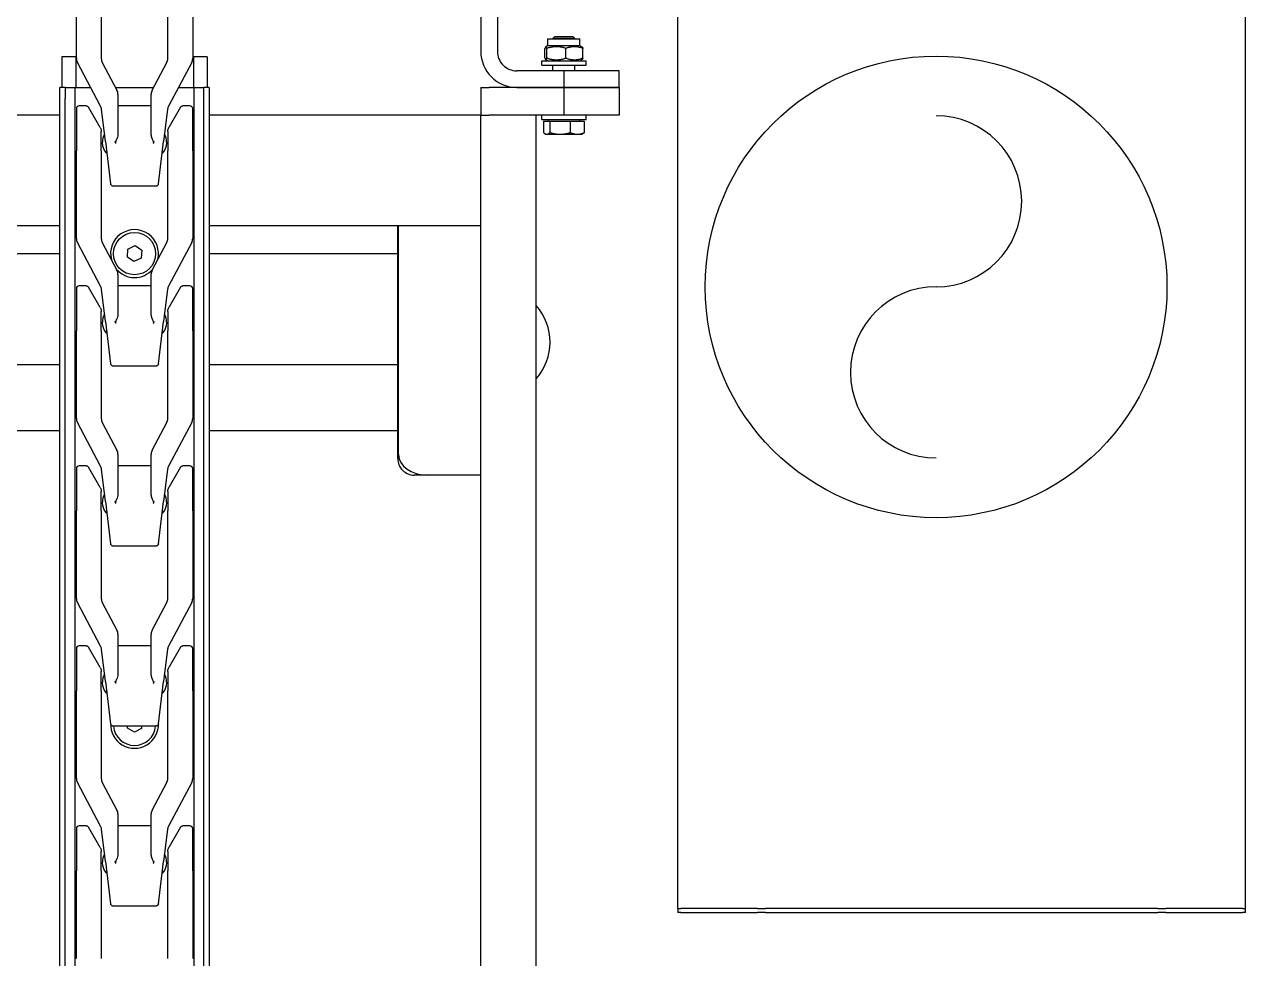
# Model space of a CAD drawing. Extents: x -3873 to 164127, y 7129 to 96529.
# Drawn here: x 43305.4 to 43746.3, y 53000.1 to 53337.5 of the extents above; entities that cross this region are included whole.
import ezdxf

# ---------------------------------------------------------------- set-up
doc = ezdxf.new("R2010")
doc.units = 0
for name, color, linetype in [('LAYOUT', 90, 'CONTINUOUS'), ('LAYOUT-KROMEKA', 1, 'CONTINUOUS'), ('TEXT', 3, 'CONTINUOUS')]:
    doc.layers.add(name, color=color, linetype=linetype)
doc.layers.add('LAYOUT Kromeka', color=1, linetype='CONTINUOUS', lineweight=5)

# ---------------------------------------------------------------- blocks, each defined once
blk = doc.blocks.new('Electricity')
at = {"layer": 'TEXT', "linetype": 'Continuous'}
blk.add_circle((116817.8, 15298.4), 333.4, dxfattribs=at)
at = {"layer": 'TEXT', "ltscale": 25}
for centre, start, end in [((116694.3, 15298.4), 0, 180), ((116941.4, 15298.4), 180, 0)]:
    blk.add_arc(centre, 123.6, start, end, dxfattribs=at)
blk = doc.blocks.new('A$Ccf7c2aec')
at = {"layer": 'LAYOUT-KROMEKA'}
for p, q in [((3761.03, 428.1), (3761.03, 764.1)), ((3785.03, 764.1), (3785.03, 428.1)), ((3825.03, 764.1), (3825.03, 428.1)), ((3835.03, 428.1), (3835.03, 764.1)), ((3875.03, 428.1), (3875.03, 764.1)), ((3523.21, 428.1), (3881.03, 428.1)), ((3881.03, 428.1), (3885.03, 428.1)), ((3885.03, 426.1), (3885.03, 428.1)), ((3523.21, 426.1), (3881.03, 426.1)), ((3885.03, 426.1), (3881.03, 426.1)), ((3896.03, 427.35), (3885.03, 427.35)), ((3885.03, 426.1), (3885.03, 422.6)), ((3896.03, 422.35), (3896.03, 427.35)), ((3885.03, 422.6), (3523.21, 422.6)), ((3570.43, 422.1), (3602.13, 422.1)), ((3617.38, 422.1), (3602.13, 422.1)), ((3618.25, 413.36), (3634.02, 421.75)), ((3618.38, 418.59), (3618.38, 421.1)), ((3635.43, 422.1), (3667.13, 422.1)), ((3682.38, 422.1), (3667.13, 422.1)), ((3683.25, 413.36), (3699.02, 421.75)), ((3683.38, 418.59), (3683.38, 421.1)), ((3700.43, 422.1), (3732.13, 422.1)), ((3747.38, 422.1), (3732.13, 422.1)), ((3748.25, 413.36), (3764.02, 421.75)), ((3748.38, 418.59), (3748.38, 421.1)), ((3765.43, 422.1), (3797.13, 422.1)), ((3812.38, 422.1), (3797.13, 422.1)), ((3813.25, 413.36), (3829.02, 421.75)), ((3813.38, 418.59), (3813.38, 421.1)), ((3830.43, 422.1), (3862.13, 422.1)), ((3877.38, 422.1), (3862.13, 422.1)), ((3878.25, 413.36), (3894.02, 421.75)), ((3878.38, 418.59), (3878.38, 421.1)), ((3885.03, 422.6), (3885.03, 416.97)), ((3896.03, 422.35), (3885.03, 422.35)), ((3895.43, 422.1), (3927.13, 422.1)), ((3610.58, 413.5), (3617.88, 417.72)), ((3675.58, 413.5), (3682.88, 417.72)), ((3740.58, 413.5), (3747.88, 417.72)), ((3805.58, 413.5), (3812.88, 417.72)), ((3870.58, 413.5), (3877.88, 417.72)), ((3602.13, 413.1), (3570.43, 413.1)), ((3605.51, 411.6), (3590.26, 409.73)), ((3602.13, 413.1), (3609.08, 413.1)), ((3603.76, 412.49), (3605.24, 412.67)), ((3605.51, 411.6), (3617.21, 413.03)), ((3634.02, 412.75), (3624.06, 407.45)), ((3667.13, 413.1), (3635.43, 413.1)), ((3670.51, 411.6), (3655.26, 409.73)), ((3667.13, 413.1), (3674.08, 413.1)), ((3668.76, 412.49), (3670.24, 412.67)), ((3670.51, 411.6), (3682.21, 413.03)), ((3699.02, 412.75), (3689.06, 407.45)), ((3732.13, 413.1), (3700.43, 413.1)), ((3735.51, 411.6), (3720.26, 409.73)), ((3732.13, 413.1), (3739.08, 413.1)), ((3733.76, 412.49), (3735.24, 412.67)), ((3735.51, 411.6), (3747.21, 413.03)), ((3764.02, 412.75), (3754.06, 407.45)), ((3797.13, 413.1), (3765.43, 413.1)), ((3800.51, 411.6), (3785.26, 409.73)), ((3797.13, 413.1), (3804.08, 413.1)), ((3798.76, 412.49), (3800.24, 412.67)), ((3800.51, 411.6), (3812.21, 413.03)), ((3829.02, 412.75), (3819.06, 407.45)), ((3862.13, 413.1), (3830.43, 413.1)), ((3865.51, 411.6), (3850.26, 409.73)), ((3862.13, 413.1), (3869.08, 413.1)), ((3863.76, 412.49), (3865.24, 412.67)), ((3865.51, 411.6), (3877.21, 413.03)), ((3894.02, 412.75), (3884.06, 407.45)), ((3927.13, 413.1), (3895.43, 413.1)), ((3589.38, 393.47), (3589.38, 408.73)), ((3622.65, 407.1), (3608.53, 407.1)), ((3618.38, 395.1), (3618.38, 407.1)), ((3654.38, 393.47), (3654.38, 408.73)), ((3687.65, 407.1), (3673.53, 407.1)), ((3683.38, 395.1), (3683.38, 407.1)), ((3719.38, 393.47), (3719.38, 408.73)), ((3752.65, 407.1), (3738.53, 407.1)), ((3748.38, 395.1), (3748.38, 407.1)), ((3784.38, 393.47), (3784.38, 408.73)), ((3817.65, 407.1), (3803.53, 407.1)), ((3813.38, 395.1), (3813.38, 407.1)), ((3849.38, 393.47), (3849.38, 408.73)), ((3882.65, 407.1), (3868.53, 407.1)), ((3878.38, 395.1), (3878.38, 407.1)), ((3885.03, 407.97), (3885.03, 394.23)), ((3652.15, 401.17), (3653.65, 403.63)), ((3653.65, 403.63), (3654.38, 403.62)), ((3822.16, 401.32), (3823.79, 403.7)), ((3823.4, 398.72), (3822.16, 401.32)), ((3823.79, 403.7), (3826.67, 403.48)), ((3826.67, 403.48), (3827.91, 400.88)), ((3653.53, 398.64), (3652.15, 401.17)), ((3654.38, 398.61), (3653.53, 398.64)), ((3826.28, 398.5), (3823.4, 398.72)), ((3827.91, 400.88), (3826.28, 398.5)), ((3590.26, 392.47), (3605.51, 390.6)), ((3608.53, 395.1), (3622.65, 395.1)), ((3624.06, 394.75), (3634.02, 389.45)), ((3655.26, 392.47), (3670.51, 390.6)), ((3673.53, 395.1), (3687.65, 395.1)), ((3689.06, 394.75), (3699.02, 389.45)), ((3720.26, 392.47), (3735.51, 390.6)), ((3738.53, 395.1), (3752.65, 395.1)), ((3754.06, 394.75), (3764.02, 389.45)), ((3785.26, 392.47), (3800.51, 390.6)), ((3803.53, 395.1), (3817.65, 395.1)), ((3819.06, 394.75), (3829.02, 389.45)), ((3850.26, 392.47), (3865.51, 390.6)), ((3868.53, 395.1), (3882.65, 395.1)), ((3884.06, 394.75), (3894.02, 389.45)), ((3570.43, 389.1), (3602.13, 389.1)), ((3609.08, 389.1), (3602.13, 389.1)), ((3605.24, 389.53), (3603.76, 389.71)), ((3617.21, 389.17), (3605.51, 390.6)), ((3617.88, 384.48), (3610.58, 388.7)), ((3634.02, 380.45), (3618.25, 388.84)), ((3635.43, 389.1), (3667.13, 389.1)), ((3674.08, 389.1), (3667.13, 389.1)), ((3670.24, 389.53), (3668.76, 389.71)), ((3682.21, 389.17), (3670.51, 390.6)), ((3682.88, 384.48), (3675.58, 388.7)), ((3699.02, 380.45), (3683.25, 388.84)), ((3700.43, 389.1), (3732.13, 389.1)), ((3739.08, 389.1), (3732.13, 389.1)), ((3735.24, 389.53), (3733.76, 389.71)), ((3747.21, 389.17), (3735.51, 390.6)), ((3747.88, 384.48), (3740.58, 388.7)), ((3764.02, 380.45), (3748.25, 388.84)), ((3765.43, 389.1), (3797.13, 389.1)), ((3804.08, 389.1), (3797.13, 389.1)), ((3800.24, 389.53), (3798.76, 389.71)), ((3812.21, 389.17), (3800.51, 390.6)), ((3812.88, 384.48), (3805.58, 388.7)), ((3829.02, 380.45), (3813.25, 388.84)), ((3830.43, 389.1), (3862.13, 389.1)), ((3869.08, 389.1), (3862.13, 389.1)), ((3865.24, 389.53), (3863.76, 389.71)), ((3877.21, 389.17), (3865.51, 390.6)), ((3877.88, 384.48), (3870.58, 388.7)), ((3894.02, 380.45), (3878.25, 388.84)), ((3895.43, 389.1), (3927.13, 389.1)), ((3618.38, 381.1), (3618.38, 383.61)), ((3683.38, 381.1), (3683.38, 383.61)), ((3748.38, 381.1), (3748.38, 383.61)), ((3813.38, 381.1), (3813.38, 383.61)), ((3878.38, 381.1), (3878.38, 383.61)), ((3885.03, 385.23), (3885.03, 379.6)), ((3523.21, 379.6), (3885.03, 379.6)), ((3602.13, 380.1), (3570.43, 380.1)), ((3602.13, 380.1), (3617.38, 380.1)), ((3667.13, 380.1), (3635.43, 380.1)), ((3667.13, 380.1), (3682.38, 380.1)), ((3732.13, 380.1), (3700.43, 380.1)), ((3732.13, 380.1), (3747.38, 380.1)), ((3797.13, 380.1), (3765.43, 380.1)), ((3797.13, 380.1), (3812.38, 380.1)), ((3862.13, 380.1), (3830.43, 380.1)), ((3862.13, 380.1), (3877.38, 380.1)), ((3896.03, 379.85), (3885.03, 379.85)), ((3885.03, 379.6), (3885.03, 376.1)), ((3927.13, 380.1), (3895.43, 380.1)), ((3896.03, 374.85), (3896.03, 379.85)), ((3523.21, 376.1), (3881.03, 376.1)), ((3881.03, 376.1), (3885.03, 376.1)), ((3885.03, 374.1), (3885.03, 376.1)), ((3896.03, 374.85), (3885.03, 374.85)), ((3881.03, 374.1), (3523.21, 374.1)), ((3761.03, 306.1), (3761.03, 374.1)), ((3785.03, 374.1), (3785.03, 306.1)), ((3825.03, 374.1), (3825.03, 306.1)), ((3835.03, 276.1), (3835.03, 374.1)), ((3875.03, 276.1), (3875.03, 374.1)), ((3885.03, 374.1), (3881.03, 374.1)), ((3751.03, 306.1), (3835.03, 306.1)), ((3752.43, 305.8), (3835.03, 305.8)), ((3745.03, 295.33), (3745.03, 300.1)), ((3745.03, 276.1), (3745.03, 295.33)), ((2775.03, 276.1), (3875.03, 276.1)), ((3885.03, 276.1), (3875.03, 276.1)), ((3875.03, 276.1), (3875.03, 273.1)), ((3875.03, 276.1), (3875.03, 273.1)), ((3885.03, 276.1), (3885.03, 273.1)), ((4075.03, 276.1), (3898.03, 276.1)), ((3875.03, 246.1), (3875.03, 273.1)), ((3875.03, 259.1), (3875.03, 273.1)), ((3885.03, 246.1), (3885.03, 273.1)), ((4075.03, 270.1), (3898.03, 270.1)), ((3885.03, 263.1), (3885.03, 246.1)), ((3891.03, 246.1), (3891.03, 263.1)), ((3490.03, 256.1), (3875.03, 256.1)), ((3868.13, 252.6), (3868.33, 252.93)), ((3868.13, 252.6), (3868.13, 252.28)), ((3868.13, 252.28), (3868.13, 247.45)), ((3872.83, 253.44), (3868.71, 253.44)), ((3872.83, 253.44), (3872.83, 251.12)), ((3872.83, 251.8), (3873.43, 251.8)), ((3873.43, 254.1), (3873.43, 238.1)), ((3873.43, 254.1), (3875.03, 254.1)), ((3893.03, 254.1), (3893.03, 238.1)), ((3893.03, 254.1), (3894.63, 254.1)), ((3894.63, 254.1), (3894.63, 238.1)), ((3894.63, 251.9), (3895.06, 252.63)), ((3895.62, 252.94), (3899.15, 252.94)), ((3895.62, 252.2), (3899.15, 252.2)), ((3900.13, 251.9), (3899.71, 252.63)), ((3900.13, 251.9), (3900.13, 240.3)), ((3900.13, 251.9), (3902.63, 251.9)), ((3902.63, 251.9), (3902.63, 240.3)), ((3868.13, 247.45), (3868.13, 241.27)), ((3872.83, 251.12), (3868.71, 251.12)), ((3872.83, 251.12), (3872.83, 243.78)), ((3891.03, 250.1), (3893.03, 250.1)), ((3902.63, 250.1), (3902.67, 250.1)), ((3902.67, 242.1), (3902.67, 250.1)), ((3903.43, 249.33), (3902.67, 250.1)), ((3903.43, 249.33), (3903.43, 242.87)), ((3872.83, 243.78), (3868.71, 243.78)), ((3872.83, 243.78), (3872.83, 238.76)), ((3885.03, 246.1), (3875.03, 246.1)), ((3875.03, 226.1), (3875.03, 246.1)), ((3885.03, 226.1), (3885.03, 246.1)), ((3885.03, 246.1), (3885.03, 226.1)), ((3891.03, 246.1), (3885.03, 246.1)), ((3891.03, 226.1), (3891.03, 246.1)), ((3895.62, 245.36), (3899.15, 245.36)), ((3903.43, 242.87), (3902.67, 242.1)), ((3868.13, 241.27), (3868.13, 239.6)), ((3868.13, 239.6), (3868.33, 239.27)), ((3872.83, 238.76), (3868.71, 238.76)), ((3872.83, 240.4), (3873.43, 240.4)), ((3873.43, 238.1), (3875.03, 238.1)), ((3891.03, 242.1), (3893.03, 242.1)), ((3893.03, 238.1), (3894.63, 238.1)), ((3894.63, 240.3), (3895.06, 239.57)), ((3895.62, 239.26), (3899.15, 239.26)), ((3900.13, 240.3), (3899.71, 239.57)), ((3900.13, 240.3), (3902.63, 240.3)), ((3902.63, 242.1), (3902.67, 242.1)), ((3885.03, 226.1), (3875.03, 226.1)), ((3885.03, 226.1), (3891.03, 226.1)), ((3587.03, 203.83), (3587.03, 205)), ((3588.53, 205), (3587.03, 205)), ((3587.03, 203.83), (3587.03, 176.17)), ((3588.53, 205), (4123.53, 205)), ((3588.53, 205), (3588.53, 203.83)), ((3588.53, 176.17), (3588.53, 203.83)), ((3588.53, 176.44), (3588.53, 203.56)), ((3587.03, 173.34), (3587.03, 176.17)), ((3587.03, 173.34), (3587.03, 31.66)), ((3588.53, 176.17), (3588.53, 173.34)), ((3588.53, 31.66), (3588.53, 173.34)), ((3588.53, 32.03), (3588.53, 172.97)), ((3587.03, 28.83), (3587.03, 31.66)), ((3588.53, 31.66), (3588.53, 28.83)), ((3587.03, 28.83), (3587.03, 1.17)), ((3588.53, 1.17), (3588.53, 28.83)), ((3588.53, 1.44), (3588.53, 28.56)), ((3587.03, 0), (3587.03, 1.17)), ((3587.03, 0), (3588.53, 0)), ((3588.53, 1.17), (3588.53, 0)), ((3588.53, 0), (4123.53, 0))]:
    blk.add_line(p, q, dxfattribs=at)
blk.add_circle((3825.03, 401.1), 7.62, dxfattribs=at)
for centre, radius, start, end in [((3617.38, 421.1), 1, 0, 90), ((3635.43, 419.1), 3, 90, 118), ((3682.38, 421.1), 1, 0, 90), ((3700.43, 419.1), 3, 90, 118), ((3747.38, 421.1), 1, 0, 90), ((3765.43, 419.1), 3, 90, 118), ((3812.38, 421.1), 1, 0, 90), ((3830.43, 419.1), 3, 90, 118), ((3877.38, 421.1), 1, 0, 90), ((3895.43, 419.1), 3, 90, 118), ((3604.25, 408.52), 4, 96.9958, 140.527), ((3605.73, 408.7), 4, 53.4646, 96.9958), ((3616.84, 416.01), 3, 276.9958, 298), ((3635.43, 410.1), 3, 90, 118), ((3669.25, 408.52), 4, 96.9958, 140.527), ((3670.73, 408.7), 4, 53.4646, 96.9958), ((3681.84, 416.01), 3, 276.9958, 298), ((3700.43, 410.1), 3, 90, 118), ((3734.25, 408.52), 4, 96.9958, 140.527), ((3735.73, 408.7), 4, 53.4646, 96.9958), ((3746.84, 416.01), 3, 276.9958, 298), ((3765.43, 410.1), 3, 90, 118), ((3799.25, 408.52), 4, 96.9958, 140.527), ((3800.73, 408.7), 4, 53.4646, 96.9958), ((3811.84, 416.01), 3, 276.9958, 298), ((3830.43, 410.1), 3, 90, 118), ((3864.25, 408.52), 4, 96.9958, 140.527), ((3865.73, 408.7), 4, 53.4646, 96.9958), ((3876.84, 416.01), 3, 276.9958, 298), ((3895.43, 410.1), 3, 90, 118), ((3622.65, 410.1), 3, 270, 298), ((3655.03, 401.1), 8.65, 87.612, 272.388), ((3655.03, 401.1), 7.62, 94.8934, 265.1066), ((3687.65, 410.1), 3, 270, 298), ((3752.65, 410.1), 3, 270, 298), ((3825.03, 401.1), 8.65, 131.4623, 228.5377), ((3817.65, 410.1), 3, 270, 298), ((3825.03, 401.1), 8.65, 255.4623, 104.5377), ((3882.65, 410.1), 3, 270, 298), ((3622.65, 392.1), 3, 62, 90), ((3687.65, 392.1), 3, 62, 90), ((3752.65, 392.1), 3, 62, 90), ((3817.65, 392.1), 3, 62, 90), ((3882.65, 392.1), 3, 62, 90), ((3604.25, 393.68), 4, 219.473, 263.0042), ((3605.73, 393.5), 4, 263.0042, 306.5354), ((3616.84, 386.19), 3, 62, 83.0042), ((3635.43, 392.1), 3, 242, 270), ((3669.25, 393.68), 4, 219.473, 263.0042), ((3670.73, 393.5), 4, 263.0042, 306.5354), ((3681.84, 386.19), 3, 62, 83.0042), ((3700.43, 392.1), 3, 242, 270), ((3734.25, 393.68), 4, 219.473, 263.0042), ((3735.73, 393.5), 4, 263.0042, 306.5354), ((3746.84, 386.19), 3, 62, 83.0042), ((3765.43, 392.1), 3, 242, 270), ((3799.25, 393.68), 4, 219.473, 263.0042), ((3800.73, 393.5), 4, 263.0042, 306.5354), ((3811.84, 386.19), 3, 62, 83.0042), ((3830.43, 392.1), 3, 242, 270), ((3864.25, 393.68), 4, 219.473, 263.0042), ((3865.73, 393.5), 4, 263.0042, 306.5354), ((3876.84, 386.19), 3, 62, 83.0042), ((3895.43, 392.1), 3, 242, 270), ((3617.38, 381.1), 1, 270, 0), ((3635.43, 383.1), 3, 242, 270), ((3682.38, 381.1), 1, 270, 0), ((3700.43, 383.1), 3, 242, 270), ((3747.38, 381.1), 1, 270, 0), ((3765.43, 383.1), 3, 242, 270), ((3812.38, 381.1), 1, 270, 0), ((3830.43, 383.1), 3, 242, 270), ((3877.38, 381.1), 1, 270, 0), ((3895.43, 383.1), 3, 242, 270), ((3751.03, 300.1), 6, 90, 180), ((3898.03, 263.1), 13, 90, 180), ((3898.03, 263.1), 7, 90, 180), ((3793.03, 271.1), 20, 228.5904, 311.4096)]:
    blk.add_arc(centre, radius, start, end, dxfattribs=at)
blk.add_ellipse((3752.43, 295.33), major_axis=(0, 10.47), ratio=0.707107, start_param=0, end_param=1.570796, dxfattribs=at)
for points, knots in [([(3618.38, 418.59), (3618.38, 418.48), (3618.36, 418.36), (3618.29, 418.16), (3618.24, 418.06), (3618.11, 417.89), (3618.03, 417.81), (3617.92, 417.74), (3617.9, 417.73), (3617.88, 417.72)], [0.0000243, 0.0000243, 0.0000243, 0.0000243, 0.0328926, 0.0328926, 0.0653838, 0.0653838, 0.0978897, 0.0978897, 0.1042618, 0.1042618, 0.1042618, 0.1042618]), ([(3683.38, 418.59), (3683.38, 418.48), (3683.36, 418.36), (3683.29, 418.16), (3683.24, 418.06), (3683.11, 417.89), (3683.03, 417.81), (3682.92, 417.74), (3682.9, 417.73), (3682.88, 417.72)], [0.0000243, 0.0000243, 0.0000243, 0.0000243, 0.0328926, 0.0328926, 0.0653838, 0.0653838, 0.0978897, 0.0978897, 0.1042618, 0.1042618, 0.1042618, 0.1042618]), ([(3748.38, 418.59), (3748.38, 418.48), (3748.36, 418.36), (3748.29, 418.16), (3748.24, 418.06), (3748.11, 417.89), (3748.03, 417.81), (3747.92, 417.74), (3747.9, 417.73), (3747.88, 417.72)], [0.0000243, 0.0000243, 0.0000243, 0.0000243, 0.0328926, 0.0328926, 0.0653838, 0.0653838, 0.0978897, 0.0978897, 0.1042618, 0.1042618, 0.1042618, 0.1042618]), ([(3813.38, 418.59), (3813.38, 418.48), (3813.36, 418.36), (3813.29, 418.16), (3813.24, 418.06), (3813.11, 417.89), (3813.03, 417.81), (3812.92, 417.74), (3812.9, 417.73), (3812.88, 417.72)], [0.0000243, 0.0000243, 0.0000243, 0.0000243, 0.0328926, 0.0328926, 0.0653838, 0.0653838, 0.0978897, 0.0978897, 0.1042618, 0.1042618, 0.1042618, 0.1042618]), ([(3878.38, 418.59), (3878.38, 418.48), (3878.36, 418.36), (3878.29, 418.16), (3878.24, 418.06), (3878.11, 417.89), (3878.03, 417.81), (3877.92, 417.74), (3877.9, 417.73), (3877.88, 417.72)], [0.0000243, 0.0000243, 0.0000243, 0.0000243, 0.0328926, 0.0328926, 0.0653838, 0.0653838, 0.0978897, 0.0978897, 0.1042618, 0.1042618, 0.1042618, 0.1042618]), ([(3610.58, 413.5), (3610.27, 413.32), (3609.93, 413.2), (3609.57, 413.14), (3609.48, 413.13), (3609.39, 413.11), (3609.29, 413.11), (3609.22, 413.1), (3609.15, 413.1), (3609.08, 413.1)], [0, 0, 0, 0, 0.684637, 0.684637, 0.684637, 0.86523, 0.86523, 0.86523, 1, 1, 1, 1]), ([(3675.58, 413.5), (3675.27, 413.32), (3674.93, 413.2), (3674.57, 413.14), (3674.48, 413.13), (3674.39, 413.11), (3674.29, 413.11), (3674.22, 413.1), (3674.15, 413.1), (3674.08, 413.1)], [0, 0, 0, 0, 0.684637, 0.684637, 0.684637, 0.86523, 0.86523, 0.86523, 1, 1, 1, 1]), ([(3740.58, 413.5), (3740.27, 413.32), (3739.93, 413.2), (3739.57, 413.14), (3739.48, 413.13), (3739.39, 413.11), (3739.29, 413.11), (3739.22, 413.1), (3739.15, 413.1), (3739.08, 413.1)], [0, 0, 0, 0, 0.684637, 0.684637, 0.684637, 0.86523, 0.86523, 0.86523, 1, 1, 1, 1]), ([(3805.58, 413.5), (3805.27, 413.32), (3804.93, 413.2), (3804.57, 413.14), (3804.48, 413.13), (3804.39, 413.11), (3804.29, 413.11), (3804.22, 413.1), (3804.15, 413.1), (3804.08, 413.1)], [0, 0, 0, 0, 0.684637, 0.684637, 0.684637, 0.86523, 0.86523, 0.86523, 1, 1, 1, 1]), ([(3870.58, 413.5), (3870.27, 413.32), (3869.93, 413.2), (3869.57, 413.14), (3869.48, 413.13), (3869.39, 413.11), (3869.29, 413.11), (3869.22, 413.1), (3869.15, 413.1), (3869.08, 413.1)], [0, 0, 0, 0, 0.684637, 0.684637, 0.684637, 0.86523, 0.86523, 0.86523, 1, 1, 1, 1]), ([(3589.38, 408.73), (3589.38, 408.84), (3589.4, 408.95), (3589.47, 409.16), (3589.52, 409.25), (3589.65, 409.43), (3589.74, 409.5), (3589.92, 409.62), (3590.02, 409.67), (3590.14, 409.7), (3590.17, 409.71), (3590.2, 409.72), (3590.21, 409.72), (3590.23, 409.72), (3590.24, 409.72), (3590.25, 409.72), (3590.25, 409.72), (3590.25, 409.73), (3590.26, 409.73), (3590.26, 409.73), (3590.26, 409.73), (3590.26, 409.73), (3590.26, 409.73), (3590.26, 409.73), (3590.26, 409.73), (3590.26, 409.73), (3590.26, 409.73), (3590.26, 409.73), (3590.26, 409.73), (3590.26, 409.73), (3590.26, 409.73), (3590.26, 409.73)], [0.0000031, 0.0000031, 0.0000031, 0.0000031, 0.0324341, 0.0324341, 0.064942, 0.064942, 0.0974473, 0.0974473, 0.1299526, 0.1299526, 0.137103, 0.137103, 0.1406951, 0.1406951, 0.1424933, 0.1424933, 0.1433926, 0.1433926, 0.1438423, 0.1438423, 0.1440672, 0.1440672, 0.1441796, 0.1441796, 0.1442358, 0.1442358, 0.1442639, 0.1442639, 0.144278, 0.144278, 0.1443048, 0.1443048, 0.1443048, 0.1443048]), ([(3604.76, 407.88), (3605.04, 407.95), (3605.33, 408.02), (3605.61, 408.09), (3605.62, 408.1), (3605.62, 408.1), (3605.63, 408.1)], [0, 0, 0, 0, 0.971612, 0.971612, 0.971612, 1, 1, 1, 1]), ([(3604.76, 407.88), (3604.85, 407.91), (3604.94, 407.92), (3605.18, 407.92), (3605.31, 407.89), (3605.58, 407.8), (3605.71, 407.75), (3606.05, 407.62), (3606.26, 407.54), (3606.47, 407.46)], [-1.068908, -1.068908, -1.068908, -1.068908, -1.0410443, -1.0410443, -0.9974409, -0.9974409, -0.9538374, -0.9538374, -0.8852676, -0.8852676, -0.8852676, -0.8852676]), ([(3608.53, 407.1), (3607.96, 407.1), (3607.26, 407.21), (3606.61, 407.41), (3606.54, 407.44), (3606.47, 407.46)], [-0.3189368, -0.3189368, -0.3189368, -0.3189368, -0.1295167, -0.1295167, -0.1071311, -0.1071311, -0.1071311, -0.1071311]), ([(3654.38, 408.73), (3654.38, 408.84), (3654.4, 408.95), (3654.47, 409.16), (3654.52, 409.25), (3654.65, 409.43), (3654.74, 409.5), (3654.92, 409.62), (3655.02, 409.67), (3655.14, 409.7), (3655.17, 409.71), (3655.2, 409.72), (3655.21, 409.72), (3655.23, 409.72), (3655.24, 409.72), (3655.25, 409.72), (3655.25, 409.72), (3655.25, 409.73), (3655.26, 409.73), (3655.26, 409.73), (3655.26, 409.73), (3655.26, 409.73), (3655.26, 409.73), (3655.26, 409.73), (3655.26, 409.73), (3655.26, 409.73), (3655.26, 409.73), (3655.26, 409.73), (3655.26, 409.73), (3655.26, 409.73), (3655.26, 409.73), (3655.26, 409.73)], [0.0000031, 0.0000031, 0.0000031, 0.0000031, 0.0324341, 0.0324341, 0.064942, 0.064942, 0.0974473, 0.0974473, 0.1299526, 0.1299526, 0.137103, 0.137103, 0.1406951, 0.1406951, 0.1424933, 0.1424933, 0.1433926, 0.1433926, 0.1438423, 0.1438423, 0.1440672, 0.1440672, 0.1441796, 0.1441796, 0.1442358, 0.1442358, 0.1442639, 0.1442639, 0.144278, 0.144278, 0.1443262, 0.1443262, 0.1443262, 0.1443262]), ([(3669.76, 407.88), (3670.04, 407.95), (3670.33, 408.02), (3670.61, 408.09), (3670.62, 408.1), (3670.62, 408.1), (3670.63, 408.1)], [0, 0, 0, 0, 0.971612, 0.971612, 0.971612, 1, 1, 1, 1]), ([(3669.76, 407.88), (3669.85, 407.91), (3669.94, 407.92), (3670.18, 407.92), (3670.31, 407.89), (3670.58, 407.8), (3670.71, 407.75), (3671.05, 407.62), (3671.26, 407.54), (3671.47, 407.46)], [-1.068908, -1.068908, -1.068908, -1.068908, -1.0410443, -1.0410443, -0.9974409, -0.9974409, -0.9538374, -0.9538374, -0.8852676, -0.8852676, -0.8852676, -0.8852676]), ([(3673.53, 407.1), (3672.96, 407.1), (3672.26, 407.21), (3671.61, 407.41), (3671.54, 407.44), (3671.47, 407.46)], [-0.3189368, -0.3189368, -0.3189368, -0.3189368, -0.1295167, -0.1295167, -0.1071311, -0.1071311, -0.1071311, -0.1071311]), ([(3719.38, 408.73), (3719.38, 408.84), (3719.4, 408.95), (3719.47, 409.16), (3719.52, 409.25), (3719.65, 409.43), (3719.74, 409.5), (3719.92, 409.62), (3720.02, 409.67), (3720.14, 409.7), (3720.17, 409.71), (3720.2, 409.72), (3720.21, 409.72), (3720.23, 409.72), (3720.24, 409.72), (3720.25, 409.72), (3720.25, 409.72), (3720.25, 409.73), (3720.26, 409.73), (3720.26, 409.73), (3720.26, 409.73), (3720.26, 409.73), (3720.26, 409.73), (3720.26, 409.73), (3720.26, 409.73), (3720.26, 409.73), (3720.26, 409.73), (3720.26, 409.73), (3720.26, 409.73), (3720.26, 409.73), (3720.26, 409.73), (3720.26, 409.73)], [0.0000031, 0.0000031, 0.0000031, 0.0000031, 0.0324341, 0.0324341, 0.064942, 0.064942, 0.0974473, 0.0974473, 0.1299526, 0.1299526, 0.137103, 0.137103, 0.1406951, 0.1406951, 0.1424933, 0.1424933, 0.1433926, 0.1433926, 0.1438423, 0.1438423, 0.1440672, 0.1440672, 0.1441796, 0.1441796, 0.1442358, 0.1442358, 0.1442639, 0.1442639, 0.144278, 0.144278, 0.1443286, 0.1443286, 0.1443286, 0.1443286]), ([(3734.76, 407.88), (3735.04, 407.95), (3735.33, 408.02), (3735.61, 408.09), (3735.62, 408.1), (3735.62, 408.1), (3735.63, 408.1)], [0, 0, 0, 0, 0.971612, 0.971612, 0.971612, 1, 1, 1, 1]), ([(3734.76, 407.88), (3734.85, 407.91), (3734.94, 407.92), (3735.18, 407.92), (3735.31, 407.89), (3735.58, 407.8), (3735.71, 407.75), (3736.05, 407.62), (3736.26, 407.54), (3736.47, 407.46)], [-1.068908, -1.068908, -1.068908, -1.068908, -1.0410443, -1.0410443, -0.9974409, -0.9974409, -0.9538374, -0.9538374, -0.8852676, -0.8852676, -0.8852676, -0.8852676]), ([(3738.53, 407.1), (3737.96, 407.1), (3737.26, 407.21), (3736.61, 407.41), (3736.54, 407.44), (3736.47, 407.46)], [-0.3189368, -0.3189368, -0.3189368, -0.3189368, -0.1295167, -0.1295167, -0.1071311, -0.1071311, -0.1071311, -0.1071311]), ([(3784.38, 408.73), (3784.38, 408.84), (3784.4, 408.95), (3784.47, 409.16), (3784.52, 409.25), (3784.65, 409.43), (3784.74, 409.5), (3784.92, 409.62), (3785.02, 409.67), (3785.14, 409.7), (3785.17, 409.71), (3785.2, 409.72), (3785.21, 409.72), (3785.23, 409.72), (3785.24, 409.72), (3785.25, 409.72), (3785.25, 409.72), (3785.25, 409.73), (3785.26, 409.73), (3785.26, 409.73), (3785.26, 409.73), (3785.26, 409.73), (3785.26, 409.73), (3785.26, 409.73), (3785.26, 409.73), (3785.26, 409.73), (3785.26, 409.73), (3785.26, 409.73), (3785.26, 409.73), (3785.26, 409.73), (3785.26, 409.73), (3785.26, 409.73)], [0.0000031, 0.0000031, 0.0000031, 0.0000031, 0.0324341, 0.0324341, 0.064942, 0.064942, 0.0974473, 0.0974473, 0.1299526, 0.1299526, 0.137103, 0.137103, 0.1406951, 0.1406951, 0.1424933, 0.1424933, 0.1433926, 0.1433926, 0.1438423, 0.1438423, 0.1440672, 0.1440672, 0.1441796, 0.1441796, 0.1442358, 0.1442358, 0.1442639, 0.1442639, 0.144278, 0.144278, 0.1443313, 0.1443313, 0.1443313, 0.1443313]), ([(3799.76, 407.88), (3800.04, 407.95), (3800.33, 408.02), (3800.61, 408.09), (3800.62, 408.1), (3800.62, 408.1), (3800.63, 408.1)], [0, 0, 0, 0, 0.971612, 0.971612, 0.971612, 1, 1, 1, 1]), ([(3799.76, 407.88), (3799.85, 407.91), (3799.94, 407.92), (3800.18, 407.92), (3800.31, 407.89), (3800.58, 407.8), (3800.71, 407.75), (3801.05, 407.62), (3801.26, 407.54), (3801.47, 407.46)], [-1.068908, -1.068908, -1.068908, -1.068908, -1.0410443, -1.0410443, -0.9974409, -0.9974409, -0.9538374, -0.9538374, -0.8852676, -0.8852676, -0.8852676, -0.8852676]), ([(3803.53, 407.1), (3802.96, 407.1), (3802.26, 407.21), (3801.61, 407.41), (3801.54, 407.44), (3801.47, 407.46)], [-0.3189368, -0.3189368, -0.3189368, -0.3189368, -0.1295167, -0.1295167, -0.1071311, -0.1071311, -0.1071311, -0.1071311]), ([(3849.38, 408.73), (3849.38, 408.84), (3849.4, 408.95), (3849.47, 409.16), (3849.52, 409.25), (3849.65, 409.43), (3849.74, 409.5), (3849.92, 409.62), (3850.02, 409.67), (3850.14, 409.7), (3850.17, 409.71), (3850.2, 409.72), (3850.21, 409.72), (3850.23, 409.72), (3850.24, 409.72), (3850.25, 409.72), (3850.25, 409.72), (3850.25, 409.73), (3850.26, 409.73), (3850.26, 409.73), (3850.26, 409.73), (3850.26, 409.73), (3850.26, 409.73), (3850.26, 409.73), (3850.26, 409.73), (3850.26, 409.73), (3850.26, 409.73), (3850.26, 409.73), (3850.26, 409.73), (3850.26, 409.73), (3850.26, 409.73), (3850.26, 409.73)], [0.0000031, 0.0000031, 0.0000031, 0.0000031, 0.0324341, 0.0324341, 0.064942, 0.064942, 0.0974473, 0.0974473, 0.1299526, 0.1299526, 0.137103, 0.137103, 0.1406951, 0.1406951, 0.1424933, 0.1424933, 0.1433926, 0.1433926, 0.1438423, 0.1438423, 0.1440672, 0.1440672, 0.1441796, 0.1441796, 0.1442358, 0.1442358, 0.1442639, 0.1442639, 0.144278, 0.144278, 0.144325, 0.144325, 0.144325, 0.144325]), ([(3864.76, 407.88), (3865.04, 407.95), (3865.33, 408.02), (3865.61, 408.09), (3865.62, 408.1), (3865.62, 408.1), (3865.63, 408.1)], [0, 0, 0, 0, 0.971612, 0.971612, 0.971612, 1, 1, 1, 1]), ([(3864.76, 407.88), (3864.85, 407.91), (3864.94, 407.92), (3865.18, 407.92), (3865.31, 407.89), (3865.58, 407.8), (3865.71, 407.75), (3866.05, 407.62), (3866.26, 407.54), (3866.47, 407.46)], [-1.068908, -1.068908, -1.068908, -1.068908, -1.0410443, -1.0410443, -0.9974409, -0.9974409, -0.9538374, -0.9538374, -0.8852676, -0.8852676, -0.8852676, -0.8852676]), ([(3868.53, 407.1), (3867.96, 407.1), (3867.26, 407.21), (3866.61, 407.41), (3866.54, 407.44), (3866.47, 407.46)], [-0.3189368, -0.3189368, -0.3189368, -0.3189368, -0.1295167, -0.1295167, -0.1071311, -0.1071311, -0.1071311, -0.1071311]), ([(3590.26, 392.47), (3590.26, 392.47), (3590.26, 392.47), (3590.26, 392.47), (3590.26, 392.47), (3590.26, 392.47), (3590.26, 392.47), (3590.26, 392.47), (3590.26, 392.47), (3590.26, 392.47), (3590.26, 392.47), (3590.25, 392.47), (3590.25, 392.47), (3590.25, 392.48), (3590.24, 392.48), (3590.23, 392.48), (3590.22, 392.48), (3590.2, 392.48), (3590.18, 392.49), (3590.14, 392.5), (3590.11, 392.5), (3590.02, 392.53), (3589.96, 392.56), (3589.83, 392.63), (3589.76, 392.68), (3589.64, 392.79), (3589.59, 392.86), (3589.5, 393), (3589.46, 393.07), (3589.4, 393.25), (3589.38, 393.36), (3589.38, 393.47)], [0, 0, 0, 0, 0.0000293, 0.0000293, 0.0000666, 0.0000666, 0.0001413, 0.0001413, 0.0002906, 0.0002906, 0.0005892, 0.0005892, 0.0011863, 0.0011863, 0.0023805, 0.0023805, 0.0047676, 0.0047676, 0.0095318, 0.0095318, 0.018982, 0.018982, 0.0372887, 0.0372887, 0.0624815, 0.0624815, 0.0876743, 0.0876743, 0.1128671, 0.1128671, 0.1444966, 0.1444966, 0.1444966, 0.1444966]), ([(3606.47, 394.74), (3606.26, 394.66), (3606.05, 394.58), (3605.71, 394.45), (3605.58, 394.4), (3605.31, 394.31), (3605.18, 394.28), (3604.94, 394.28), (3604.85, 394.29), (3604.76, 394.32)], [0.8852676, 0.8852676, 0.8852676, 0.8852676, 0.9538374, 0.9538374, 0.9974409, 0.9974409, 1.0410443, 1.0410443, 1.068908, 1.068908, 1.068908, 1.068908]), ([(3605.63, 394.1), (3605.62, 394.1), (3605.62, 394.1), (3605.61, 394.11), (3605.33, 394.18), (3605.04, 394.25), (3604.76, 394.32)], [0, 0, 0, 0, 0.028388, 0.028388, 0.028388, 1, 1, 1, 1]), ([(3606.47, 394.74), (3606.51, 394.75), (3606.55, 394.76), (3606.83, 394.86), (3607.07, 394.92), (3607.68, 395.05), (3608.11, 395.1), (3608.53, 395.1)], [-0.4553156, -0.4553156, -0.4553156, -0.4553156, -0.4433521, -0.4433521, -0.371047, -0.371047, -0.2439974, -0.2439974, -0.2439974, -0.2439974]), ([(3655.26, 392.47), (3655.26, 392.47), (3655.26, 392.47), (3655.26, 392.47), (3655.26, 392.47), (3655.26, 392.47), (3655.26, 392.47), (3655.26, 392.47), (3655.26, 392.47), (3655.25, 392.47), (3655.25, 392.47), (3655.25, 392.48), (3655.24, 392.48), (3655.23, 392.48), (3655.22, 392.48), (3655.2, 392.48), (3655.18, 392.49), (3655.14, 392.5), (3655.11, 392.5), (3655.02, 392.53), (3654.96, 392.56), (3654.83, 392.63), (3654.76, 392.68), (3654.64, 392.79), (3654.59, 392.86), (3654.5, 393), (3654.46, 393.07), (3654.4, 393.25), (3654.38, 393.36), (3654.38, 393.47)], [0, 0, 0, 0, 0.0000488, 0.0000488, 0.0001235, 0.0001235, 0.0002728, 0.0002728, 0.0005714, 0.0005714, 0.0011685, 0.0011685, 0.0023627, 0.0023627, 0.0047498, 0.0047498, 0.009514, 0.009514, 0.0189642, 0.0189642, 0.0372709, 0.0372709, 0.0624637, 0.0624637, 0.0876565, 0.0876565, 0.1128493, 0.1128493, 0.1444788, 0.1444788, 0.1444788, 0.1444788]), ([(3671.47, 394.74), (3671.26, 394.66), (3671.05, 394.58), (3670.71, 394.45), (3670.58, 394.4), (3670.31, 394.31), (3670.18, 394.28), (3669.94, 394.28), (3669.85, 394.29), (3669.76, 394.32)], [0.8852676, 0.8852676, 0.8852676, 0.8852676, 0.9538374, 0.9538374, 0.9974409, 0.9974409, 1.0410443, 1.0410443, 1.068908, 1.068908, 1.068908, 1.068908]), ([(3670.63, 394.1), (3670.62, 394.1), (3670.62, 394.1), (3670.61, 394.11), (3670.33, 394.18), (3670.04, 394.25), (3669.76, 394.32)], [0, 0, 0, 0, 0.028388, 0.028388, 0.028388, 1, 1, 1, 1]), ([(3671.47, 394.74), (3671.51, 394.75), (3671.55, 394.76), (3671.83, 394.86), (3672.07, 394.92), (3672.68, 395.05), (3673.11, 395.1), (3673.53, 395.1)], [-0.4553156, -0.4553156, -0.4553156, -0.4553156, -0.4433521, -0.4433521, -0.371047, -0.371047, -0.2439974, -0.2439974, -0.2439974, -0.2439974]), ([(3720.26, 392.47), (3720.26, 392.47), (3720.26, 392.47), (3720.26, 392.47), (3720.26, 392.47), (3720.26, 392.47), (3720.26, 392.47), (3720.26, 392.47), (3720.26, 392.47), (3720.26, 392.47), (3720.26, 392.47), (3720.25, 392.47), (3720.25, 392.47), (3720.25, 392.48), (3720.24, 392.48), (3720.23, 392.48), (3720.22, 392.48), (3720.2, 392.48), (3720.18, 392.49), (3720.14, 392.5), (3720.11, 392.5), (3720.02, 392.53), (3719.96, 392.56), (3719.83, 392.63), (3719.76, 392.68), (3719.64, 392.79), (3719.59, 392.86), (3719.5, 393), (3719.46, 393.07), (3719.4, 393.25), (3719.38, 393.36), (3719.38, 393.47)], [0, 0, 0, 0, 0.0000293, 0.0000293, 0.0000666, 0.0000666, 0.0001413, 0.0001413, 0.0002906, 0.0002906, 0.0005892, 0.0005892, 0.0011863, 0.0011863, 0.0023805, 0.0023805, 0.0047676, 0.0047676, 0.0095318, 0.0095318, 0.018982, 0.018982, 0.0372887, 0.0372887, 0.0624815, 0.0624815, 0.0876743, 0.0876743, 0.1128671, 0.1128671, 0.1444966, 0.1444966, 0.1444966, 0.1444966]), ([(3736.47, 394.74), (3736.26, 394.66), (3736.05, 394.58), (3735.71, 394.45), (3735.58, 394.4), (3735.31, 394.31), (3735.18, 394.28), (3734.94, 394.28), (3734.85, 394.29), (3734.76, 394.32)], [0.8852676, 0.8852676, 0.8852676, 0.8852676, 0.9538374, 0.9538374, 0.9974409, 0.9974409, 1.0410443, 1.0410443, 1.068908, 1.068908, 1.068908, 1.068908]), ([(3735.63, 394.1), (3735.62, 394.1), (3735.62, 394.1), (3735.61, 394.11), (3735.33, 394.18), (3735.04, 394.25), (3734.76, 394.32)], [0, 0, 0, 0, 0.028388, 0.028388, 0.028388, 1, 1, 1, 1]), ([(3736.47, 394.74), (3736.51, 394.75), (3736.55, 394.76), (3736.83, 394.86), (3737.07, 394.92), (3737.68, 395.05), (3738.11, 395.1), (3738.53, 395.1)], [-0.4553156, -0.4553156, -0.4553156, -0.4553156, -0.4433521, -0.4433521, -0.371047, -0.371047, -0.2439974, -0.2439974, -0.2439974, -0.2439974]), ([(3785.26, 392.47), (3785.26, 392.47), (3785.26, 392.47), (3785.26, 392.47), (3785.26, 392.47), (3785.26, 392.47), (3785.26, 392.47), (3785.26, 392.47), (3785.26, 392.47), (3785.26, 392.47), (3785.26, 392.47), (3785.25, 392.47), (3785.25, 392.47), (3785.25, 392.48), (3785.24, 392.48), (3785.23, 392.48), (3785.22, 392.48), (3785.2, 392.48), (3785.18, 392.49), (3785.14, 392.5), (3785.11, 392.5), (3785.02, 392.53), (3784.96, 392.56), (3784.83, 392.63), (3784.76, 392.68), (3784.64, 392.79), (3784.59, 392.86), (3784.5, 393), (3784.46, 393.07), (3784.4, 393.25), (3784.38, 393.36), (3784.38, 393.47)], [0, 0, 0, 0, 0.0000293, 0.0000293, 0.0000666, 0.0000666, 0.0001413, 0.0001413, 0.0002906, 0.0002906, 0.0005892, 0.0005892, 0.0011863, 0.0011863, 0.0023805, 0.0023805, 0.0047676, 0.0047676, 0.0095318, 0.0095318, 0.018982, 0.018982, 0.0372887, 0.0372887, 0.0624815, 0.0624815, 0.0876743, 0.0876743, 0.1128671, 0.1128671, 0.1444966, 0.1444966, 0.1444966, 0.1444966]), ([(3801.47, 394.74), (3801.26, 394.66), (3801.05, 394.58), (3800.71, 394.45), (3800.58, 394.4), (3800.31, 394.31), (3800.18, 394.28), (3799.94, 394.28), (3799.85, 394.29), (3799.76, 394.32)], [0.8852676, 0.8852676, 0.8852676, 0.8852676, 0.9538374, 0.9538374, 0.9974409, 0.9974409, 1.0410443, 1.0410443, 1.068908, 1.068908, 1.068908, 1.068908]), ([(3800.63, 394.1), (3800.62, 394.1), (3800.62, 394.1), (3800.61, 394.11), (3800.33, 394.18), (3800.04, 394.25), (3799.76, 394.32)], [0, 0, 0, 0, 0.028388, 0.028388, 0.028388, 1, 1, 1, 1]), ([(3801.47, 394.74), (3801.51, 394.75), (3801.55, 394.76), (3801.83, 394.86), (3802.07, 394.92), (3802.68, 395.05), (3803.11, 395.1), (3803.53, 395.1)], [-0.4553156, -0.4553156, -0.4553156, -0.4553156, -0.4433521, -0.4433521, -0.371047, -0.371047, -0.2439974, -0.2439974, -0.2439974, -0.2439974]), ([(3850.26, 392.47), (3850.2, 392.48), (3850.14, 392.5), (3850.02, 392.53), (3849.96, 392.56), (3849.83, 392.63), (3849.76, 392.68), (3849.64, 392.79), (3849.59, 392.86), (3849.5, 393), (3849.46, 393.07), (3849.4, 393.25), (3849.38, 393.36), (3849.38, 393.47)], [0, 0, 0, 0, 0.0189655, 0.0189655, 0.0372722, 0.0372722, 0.062465, 0.062465, 0.0876578, 0.0876578, 0.1128506, 0.1128506, 0.1444801, 0.1444801, 0.1444801, 0.1444801]), ([(3866.47, 394.74), (3866.26, 394.66), (3866.05, 394.58), (3865.71, 394.45), (3865.58, 394.4), (3865.31, 394.31), (3865.18, 394.28), (3864.94, 394.28), (3864.85, 394.29), (3864.76, 394.32)], [0.8852676, 0.8852676, 0.8852676, 0.8852676, 0.9538374, 0.9538374, 0.9974409, 0.9974409, 1.0410443, 1.0410443, 1.068908, 1.068908, 1.068908, 1.068908]), ([(3865.63, 394.1), (3865.62, 394.1), (3865.62, 394.1), (3865.61, 394.11), (3865.33, 394.18), (3865.04, 394.25), (3864.76, 394.32)], [0, 0, 0, 0, 0.028388, 0.028388, 0.028388, 1, 1, 1, 1]), ([(3866.47, 394.74), (3866.51, 394.75), (3866.55, 394.76), (3866.83, 394.86), (3867.07, 394.92), (3867.68, 395.05), (3868.11, 395.1), (3868.53, 395.1)], [-0.4553156, -0.4553156, -0.4553156, -0.4553156, -0.4433521, -0.4433521, -0.371047, -0.371047, -0.2439974, -0.2439974, -0.2439974, -0.2439974]), ([(3609.08, 389.1), (3609.46, 389.1), (3609.84, 389.03), (3610.2, 388.88), (3610.33, 388.83), (3610.46, 388.77), (3610.58, 388.7)], [0, 0, 0, 0, 0.729999, 0.729999, 0.729999, 1, 1, 1, 1]), ([(3674.08, 389.1), (3674.46, 389.1), (3674.84, 389.03), (3675.2, 388.88), (3675.33, 388.83), (3675.46, 388.77), (3675.58, 388.7)], [0, 0, 0, 0, 0.729999, 0.729999, 0.729999, 1, 1, 1, 1]), ([(3739.08, 389.1), (3739.46, 389.1), (3739.84, 389.03), (3740.2, 388.88), (3740.33, 388.83), (3740.46, 388.77), (3740.58, 388.7)], [0, 0, 0, 0, 0.729999, 0.729999, 0.729999, 1, 1, 1, 1]), ([(3804.08, 389.1), (3804.46, 389.1), (3804.84, 389.03), (3805.2, 388.88), (3805.33, 388.83), (3805.46, 388.77), (3805.58, 388.7)], [0, 0, 0, 0, 0.729999, 0.729999, 0.729999, 1, 1, 1, 1]), ([(3869.08, 389.1), (3869.46, 389.1), (3869.84, 389.03), (3870.2, 388.88), (3870.33, 388.83), (3870.46, 388.77), (3870.58, 388.7)], [0, 0, 0, 0, 0.729999, 0.729999, 0.729999, 1, 1, 1, 1]), ([(3617.88, 384.48), (3617.98, 384.43), (3618.06, 384.36), (3618.21, 384.19), (3618.26, 384.1), (3618.35, 383.9), (3618.37, 383.79), (3618.38, 383.66), (3618.38, 383.64), (3618.38, 383.61)], [0, 0, 0, 0, 0.0323681, 0.0323681, 0.0648784, 0.0648784, 0.0973836, 0.0973836, 0.104244, 0.104244, 0.104244, 0.104244]), ([(3682.88, 384.48), (3682.98, 384.43), (3683.06, 384.36), (3683.21, 384.19), (3683.26, 384.1), (3683.35, 383.9), (3683.37, 383.79), (3683.38, 383.66), (3683.38, 383.64), (3683.38, 383.61)], [0, 0, 0, 0, 0.0323681, 0.0323681, 0.0648784, 0.0648784, 0.0973836, 0.0973836, 0.104244, 0.104244, 0.104244, 0.104244]), ([(3747.88, 384.48), (3747.98, 384.43), (3748.06, 384.36), (3748.21, 384.19), (3748.26, 384.1), (3748.35, 383.9), (3748.37, 383.79), (3748.38, 383.66), (3748.38, 383.64), (3748.38, 383.61)], [0, 0, 0, 0, 0.0323681, 0.0323681, 0.0648784, 0.0648784, 0.0973836, 0.0973836, 0.104244, 0.104244, 0.104244, 0.104244]), ([(3812.88, 384.48), (3812.98, 384.43), (3813.06, 384.36), (3813.21, 384.19), (3813.26, 384.1), (3813.35, 383.9), (3813.37, 383.79), (3813.38, 383.66), (3813.38, 383.64), (3813.38, 383.61)], [0, 0, 0, 0, 0.0323681, 0.0323681, 0.0648784, 0.0648784, 0.0973836, 0.0973836, 0.104244, 0.104244, 0.104244, 0.104244]), ([(3877.88, 384.48), (3877.98, 384.43), (3878.06, 384.36), (3878.21, 384.19), (3878.26, 384.1), (3878.35, 383.9), (3878.37, 383.79), (3878.38, 383.66), (3878.38, 383.64), (3878.38, 383.61)], [0, 0, 0, 0, 0.0323681, 0.0323681, 0.0648784, 0.0648784, 0.0973836, 0.0973836, 0.104244, 0.104244, 0.104244, 0.104244])]:
    blk.add_open_spline(points, degree=3, knots=knots, dxfattribs=at)
for points, weights in [([(3868.71, 253.44), (3868.13, 252.82), (3868.13, 252.28)], [1, 1.0379548493, 1]), ([(3868.13, 252.28), (3868.13, 251.74), (3868.71, 251.12)], [1, 1.0379548493, 1]), ([(3895.62, 252.94), (3894.53, 252.57), (3895.62, 252.2)], [1, 1.15470053838, 1]), ([(3895.62, 252.2), (3894.53, 248.78), (3895.62, 245.36)], [1, 1.15470053838, 1]), ([(3899.15, 252.2), (3900.23, 252.57), (3899.15, 252.94)], [1, 1.15470053838, 1]), ([(3899.15, 245.36), (3900.23, 248.78), (3899.15, 252.2)], [1, 1.15470053838, 1]), ([(3868.71, 251.12), (3868.13, 249.15), (3868.13, 247.45)], [1, 1.0379548493, 1]), ([(3868.13, 247.45), (3868.13, 245.75), (3868.71, 243.78)], [1, 1.0379548493, 1]), ([(3868.71, 243.78), (3868.13, 242.43), (3868.13, 241.27)], [1, 1.0379548493, 1]), ([(3895.62, 245.36), (3894.53, 242.31), (3895.62, 239.26)], [1, 1.15470053838, 1]), ([(3899.15, 239.26), (3900.23, 242.31), (3899.15, 245.36)], [1, 1.15470053838, 1]), ([(3868.13, 241.27), (3868.13, 240.1), (3868.71, 238.76)], [1, 1.0379548493, 1]), ([(3868.71, 238.76), (3868.47, 239.02), (3868.33, 239.27)], [1, 1.01584887143, 1.01846166208]), ([(3895.62, 239.26), (3895.14, 239.43), (3895.06, 239.57)], [1, 1.06307659666, 1.07471630644]), ([(3899.71, 239.57), (3899.63, 239.43), (3899.15, 239.26)], [1.07471630644, 1.06307659666, 1])]:
    blk.add_rational_spline(points, weights, degree=2, dxfattribs=at)
at = {"layer": 'LAYOUT Kromeka', "color": 4, "linetype": 'Continuous', "xscale": 0.25, "yscale": 0.25, "zscale": 0.25}
blk.add_blockref('Electricity', (-25391.44, -3712.87), dxfattribs=at)

msp = doc.modelspace()

# ---------------------------------------------------------------- block references
at = {"layer": 'LAYOUT', "color": 4, "linetype": 'Continuous', "ltscale": 20, "rotation": 89.99999999999999}
msp.add_blockref('A$Ccf7c2aec', (43746.26, 49429.67), dxfattribs=at)

doc.saveas('drawing.dxf')
